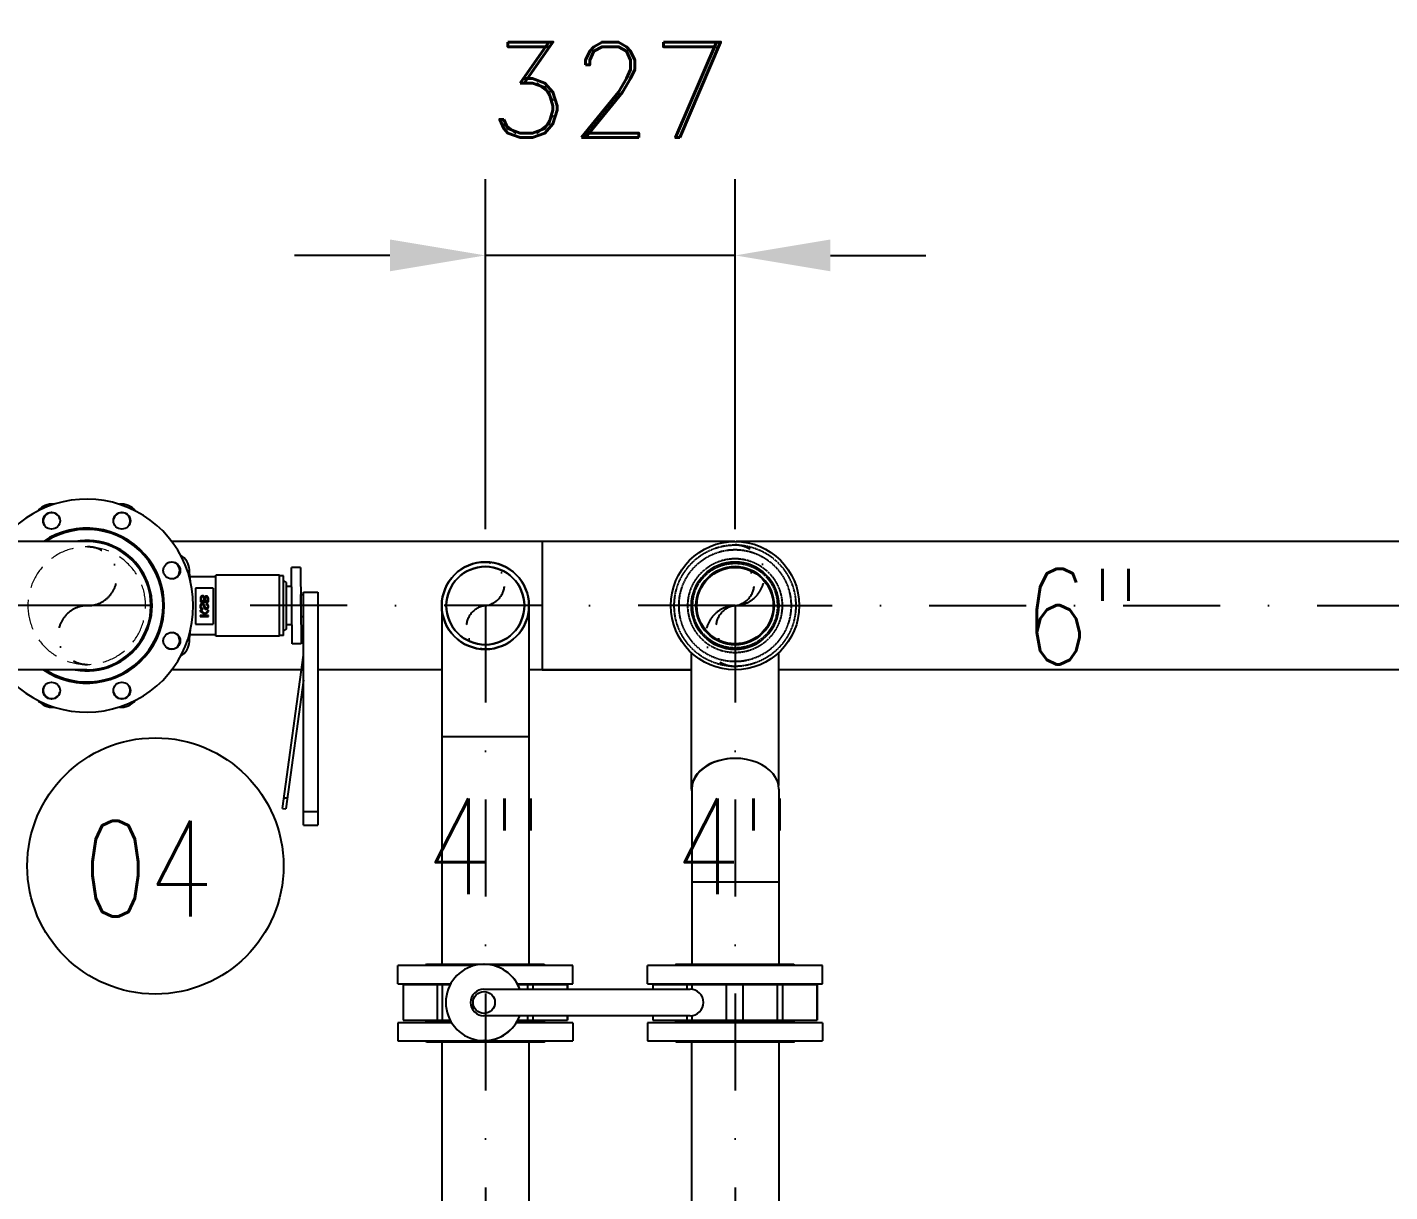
# Model space of a CAD drawing. Header units: millimetres. Extents: x -312439 to 477422, y -331570 to 212570.
# Drawn here: x 364595 to 366380, y 165145 to 166671 of the extents above; entities that cross this region are included whole.
import ezdxf

# ---------------------------------------------------------------- set-up
doc = ezdxf.new("R2010")
doc.units = ezdxf.units.MM
for name, pattern in [('DASHDOT', [25.4, 12.7, -6.35, 0, -6.35]), ('DASHED', [0.75, 0.5, -0.25]), ('HIDDEN', [9.525, 6.35, -3.175])]:
    doc.linetypes.add(name, pattern=pattern)
doc.layers.add('ARCONDTEXTO', color=4, linetype='Continuous')
doc.layers.add('TEXTO FORMATO', color=4, linetype='Continuous')
doc.styles.add('ROMAND', font='ROMAND.SHX')
doc.styles.add('ROMANS', font='romans.shx', dxfattribs={"height": 187.5})
doc.dimstyles.new('1-50 (MILIMETRO)', dxfattribs={"dimscale": 0, "dimtxt": 125, "dimasz": 125, "dimexe": 100, "dimexo": 100, "dimgap": 50, "dimtad": 0, "dimdec": 0, "dimzin": 0, "dimdsep": 46, "dimtxsty": 'ROMAND', "dimcen": -390, "dimclrd": 1, "dimclre": 1, "dimclrt": 3, "dimadec": 0, "dimazin": 0, "dimtfac": 1, "dimtdec": 0, "dimtix": 1, "dimtmove": 2, "dimatfit": 2, "dimfxl": 1, "dimtvp": 1, "dimtolj": 1, "dimtzin": 0, "dimarcsym": 0})

# ---------------------------------------------------------------- blocks, each defined once
blk = doc.blocks.new('*D142')
at = {"color": 1, "lineweight": -2, "transparency": 16777216}
for p, q in [((365195.4, 166013.1), (365195.4, 166471.9)), ((365522.4, 166013.1), (365522.4, 166471.9)), ((365070.4, 166371.9), (364945.4, 166371.9)), ((365522.4, 166371.9), (365195.4, 166371.9)), ((365647.4, 166371.9), (365772.4, 166371.9))]:
    blk.add_line(p, q, dxfattribs=at)
at = {"color": 1, "transparency": 16777216}
for points in [[(365070.4, 166392.8), (365070.4, 166351.1), (365195.4, 166371.9)], [(365647.4, 166392.8), (365647.4, 166351.1), (365522.4, 166371.9)]]:
    blk.add_solid(points, dxfattribs=at)
at = {"layer": 'Defpoints', "color": 0, "transparency": 16777216}
for p in [(365195.4, 166371.9), (365195.4, 165913.1, 0), (365522.4, 165913.1, 0)]:
    blk.add_point(p, dxfattribs=at)
at = {"color": 3, "transparency": 16777216, "insert": (365358.9, 166588.8), "char_height": 125, "attachment_point": 5, "style": 'ROMAND'}
blk.add_mtext('\\A1;327', dxfattribs=at)

msp = doc.modelspace()

# ---------------------------------------------------------------- linework, layer by layer
at = {"color": 5, "linetype": 'Continuous', "extrusion": (0, 1, 0)}
for p, q in [((364673.35, 165997.204, 0), (364293.713, 165997.204, 0)), ((365269.955, 165997.209, 0), (364784.607, 165997.209, 0)), ((365269.955, 165997.216, 0), (365269.955, 165828.909, 0)), ((365522.405, 165997.216, 0), (365269.955, 165997.216, 0)), ((369408.377, 165997.204, 0), (365523.818, 165997.204, 0)), ((364842.35, 165873.054, 0), (364842.35, 165953.054, 0)), ((364925.776, 165953.054, 0), (364842.35, 165953.054, 0)), ((364925.776, 165873.054, 0), (364925.776, 165953.054, 0)), ((364953.373, 165963.154, 0), (364941.708, 165963.052, 0)), ((364942.58, 165863.056, 0), (364941.708, 165963.052, 0)), ((364953.373, 165963.154, 0), (364954.244, 165863.157, 0)), ((364808.647, 165951.054, 0), (364842.35, 165951.054, 0)), ((364815.607, 165935.859, 0), (364815.607, 165888.984, 0)), ((364839.044, 165935.859, 0), (364815.607, 165935.859, 0)), ((364839.044, 165935.859, 0), (364839.044, 165888.984, 0)), ((364931.245, 165952.116, 0), (364925.776, 165952.116, 0)), ((364931.245, 165873.991, 0), (364931.245, 165952.116, 0)), ((364934.836, 165943.612, 0), (364931.245, 165946.054, 0)), ((364934.836, 165882.495, 0), (364934.836, 165943.612, 0)), ((364941.926, 165938.054, 0), (364934.836, 165938.054, 0)), ((364822.169, 165923.656, 0), (364822.119, 165923.407, 0)), ((364822.119, 165923.407, 0), (364822.119, 165918.125, 0)), ((364822.119, 165918.125, 0), (364832.731, 165918.075, 0)), ((364822.268, 165924.054, 0), (364822.169, 165923.656, 0)), ((364822.418, 165924.453, 0), (364822.268, 165924.054, 0)), ((364822.667, 165924.851, 0), (364822.418, 165924.453, 0)), ((364823.016, 165925.2, 0), (364822.667, 165924.851, 0)), ((364823.165, 165925.3, 0), (364823.016, 165925.2, 0)), ((364823.514, 165925.549, 0), (364823.165, 165925.3, 0)), ((364823.414, 165923.506, 0), (364823.314, 165923.058, 0)), ((364823.314, 165923.058, 0), (364823.314, 165919.52, 0)), ((364823.314, 165919.52, 0), (364826.952, 165919.47, 0)), ((364823.564, 165923.905, 0), (364823.414, 165923.506, 0)), ((364823.912, 165925.798, 0), (364823.514, 165925.549, 0)), ((364823.863, 165924.254, 0), (364823.564, 165923.905, 0)), ((364824.211, 165924.503, 0), (364823.863, 165924.254, 0)), ((364824.311, 165925.948, 0), (364823.912, 165925.798, 0)), ((364824.66, 165924.652, 0), (364824.211, 165924.503, 0)), ((364825.208, 165926.047, 0), (364824.311, 165925.948, 0)), ((364825.108, 165924.702, 0), (364824.66, 165924.652, 0)), ((364825.606, 165924.702, 0), (364825.108, 165924.702, 0)), ((364826.005, 165925.948, 0), (364825.208, 165926.047, 0)), ((364826.005, 165924.553, 0), (364825.606, 165924.702, 0)), ((364826.404, 165925.798, 0), (364826.005, 165925.948, 0)), ((364826.304, 165924.403, 0), (364826.005, 165924.553, 0)), ((364826.553, 165924.154, 0), (364826.304, 165924.403, 0)), ((364826.752, 165925.599, 0), (364826.404, 165925.798, 0)), ((364826.752, 165923.855, 0), (364826.553, 165924.154, 0)), ((364827.051, 165925.35, 0), (364826.752, 165925.599, 0)), ((364826.852, 165923.456, 0), (364826.752, 165923.855, 0)), ((364826.952, 165923.008, 0), (364826.852, 165923.456, 0)), ((364826.952, 165919.47, 0), (364826.952, 165923.008, 0)), ((364827.55, 165924.652, 0), (364827.051, 165925.35, 0)), ((364827.749, 165924.204, 0), (364827.55, 165924.652, 0)), ((364827.849, 165924.403, 0), (364827.749, 165924.204, 0)), ((364828.098, 165924.802, 0), (364827.849, 165924.403, 0)), ((364828.397, 165925.051, 0), (364828.098, 165924.802, 0)), ((364828.197, 165922.56, 0), (364828.148, 165919.47, 0)), ((364828.148, 165919.47, 0), (364831.486, 165919.47, 0)), ((364828.247, 165923.008, 0), (364828.197, 165922.56, 0)), ((364828.397, 165923.407, 0), (364828.247, 165923.008, 0)), ((364828.745, 165925.3, 0), (364828.397, 165925.051, 0)), ((364828.596, 165923.656, 0), (364828.397, 165923.407, 0)), ((364828.895, 165923.955, 0), (364828.596, 165923.656, 0)), ((364829.144, 165925.449, 0), (364828.745, 165925.3, 0)), ((364829.293, 165924.154, 0), (364828.895, 165923.955, 0)), ((364829.543, 165925.549, 0), (364829.144, 165925.449, 0)), ((364829.742, 165924.204, 0), (364829.293, 165924.154, 0)), ((364830.19, 165925.549, 0), (364829.543, 165925.549, 0)), ((364830.19, 165924.154, 0), (364829.742, 165924.204, 0)), ((364830.639, 165925.499, 0), (364830.19, 165925.549, 0)), ((364830.589, 165924.004, 0), (364830.19, 165924.154, 0)), ((364831.137, 165923.456, 0), (364830.589, 165924.004, 0)), ((364831.037, 165925.35, 0), (364830.639, 165925.499, 0)), ((364831.436, 165925.15, 0), (364831.037, 165925.35, 0)), ((364831.336, 165923.058, 0), (364831.137, 165923.456, 0)), ((364831.436, 165922.659, 0), (364831.336, 165923.058, 0)), ((364831.785, 165924.901, 0), (364831.436, 165925.15, 0)), ((364831.536, 165922.211, 0), (364831.436, 165922.659, 0)), ((364831.486, 165919.47, 0), (364831.536, 165921.962, 0)), ((364831.536, 165921.962, 0), (364831.536, 165922.211, 0)), ((364832.084, 165924.553, 0), (364831.785, 165924.901, 0)), ((364832.134, 165924.503, 0), (364832.084, 165924.553, 0)), ((364832.383, 165924.104, 0), (364832.134, 165924.503, 0)), ((364832.582, 165923.705, 0), (364832.383, 165924.104, 0)), ((364832.682, 165923.307, 0), (364832.582, 165923.705, 0)), ((364832.731, 165922.858, 0), (364832.682, 165923.307, 0)), ((364832.731, 165918.075, 0), (364832.731, 165922.858, 0)), ((364953.809, 165913.156, 0), (364953.809, 165927.482, 0)), ((364953.809, 165927.482, 0), (364957.334, 165927.482, 0)), ((364957.334, 165625.656, 0), (364957.334, 165930.656, 0)), ((364957.334, 165930.656, 0), (364975.844, 165930.656, 0)), ((364975.844, 165930.656, 0), (364975.844, 165625.656, 0)), ((364821.894, 165913.466, 0), (364821.77, 165912.744, 0)), ((364821.77, 165912.744, 0), (364821.77, 165911.847, 0)), ((364821.77, 165911.847, 0), (364821.795, 165911.349, 0)), ((364821.795, 165911.349, 0), (364821.87, 165910.876, 0)), ((364821.87, 165910.876, 0), (364821.969, 165910.427, 0)), ((364821.994, 165913.89, 0), (364821.894, 165913.466, 0)), ((364821.969, 165910.427, 0), (364822.094, 165910.029, 0)), ((364822.144, 165914.289, 0), (364821.994, 165913.89, 0)), ((364825.606, 165900.088, 0), (364822.019, 165900.088, 0)), ((364822.019, 165900.088, 0), (364822.019, 165898.743, 0)), ((364822.069, 165907.114, 0), (364822.069, 165905.519, 0)), ((364828.347, 165902.729, 0), (364822.069, 165907.114, 0)), ((364822.069, 165905.519, 0), (364827.35, 165901.832, 0)), ((364822.094, 165910.029, 0), (364822.268, 165909.655, 0)), ((364822.418, 165914.837, 0), (364822.144, 165914.289, 0)), ((364822.268, 165909.655, 0), (364822.492, 165909.306, 0)), ((364822.816, 165915.36, 0), (364822.418, 165914.837, 0)), ((364822.492, 165909.306, 0), (364822.866, 165908.907, 0)), ((364823.314, 165915.833, 0), (364822.816, 165915.36, 0)), ((364822.866, 165908.907, 0), (364823.314, 165908.509, 0)), ((364822.916, 165912.395, 0), (364822.966, 165912.893, 0)), ((364822.916, 165912.146, 0), (364822.916, 165912.395, 0)), ((364822.966, 165911.598, 0), (364822.916, 165912.146, 0)), ((364822.966, 165912.893, 0), (364823.065, 165913.342, 0)), ((364823.115, 165910.95, 0), (364822.966, 165911.598, 0)), ((364823.065, 165913.342, 0), (364823.215, 165913.74, 0)), ((364823.314, 165910.402, 0), (364823.115, 165910.95, 0)), ((364823.215, 165913.74, 0), (364823.414, 165914.089, 0)), ((364823.713, 165916.032, 0), (364823.314, 165915.833, 0)), ((364823.638, 165909.979, 0), (364823.314, 165910.402, 0)), ((364823.314, 165908.509, 0), (364823.713, 165908.31, 0)), ((364823.414, 165914.089, 0), (364823.514, 165914.239, 0)), ((364823.514, 165914.239, 0), (364823.813, 165914.538, 0)), ((364824.062, 165909.605, 0), (364823.638, 165909.979, 0)), ((364824.286, 165916.232, 0), (364823.713, 165916.032, 0)), ((364823.713, 165908.31, 0), (364824.112, 165908.16, 0)), ((364823.813, 165914.538, 0), (364824.162, 165914.737, 0)), ((364824.46, 165909.406, 0), (364824.062, 165909.605, 0)), ((364824.112, 165908.16, 0), (364824.56, 165908.06, 0)), ((364824.162, 165914.737, 0), (364824.61, 165914.886, 0)), ((364824.735, 165916.306, 0), (364824.286, 165916.232, 0)), ((364824.909, 165909.306, 0), (364824.46, 165909.406, 0)), ((364824.56, 165908.06, 0), (364825.009, 165908.011, 0)), ((364824.61, 165914.886, 0), (364825.108, 165914.862, 0)), ((364825.233, 165916.306, 0), (364824.735, 165916.306, 0)), ((364825.407, 165909.206, 0), (364824.909, 165909.306, 0)), ((364825.009, 165908.011, 0), (364825.407, 165907.961, 0)), ((364825.108, 165914.862, 0), (364825.482, 165914.762, 0)), ((364825.905, 165916.132, 0), (364825.233, 165916.306, 0)), ((364825.407, 165907.961, 0), (364825.407, 165909.206, 0)), ((364825.482, 165914.762, 0), (364825.781, 165914.563, 0)), ((364827.35, 165901.832, 0), (364825.606, 165900.088, 0)), ((364825.781, 165914.563, 0), (364826.03, 165914.264, 0)), ((364826.304, 165915.983, 0), (364825.905, 165916.132, 0)), ((364826.03, 165914.264, 0), (364826.254, 165913.865, 0)), ((364826.254, 165913.865, 0), (364826.453, 165913.342, 0)), ((364826.802, 165915.609, 0), (364826.304, 165915.983, 0)), ((364826.453, 165913.342, 0), (364826.827, 165911.897, 0)), ((364827.251, 165915.136, 0), (364826.802, 165915.609, 0)), ((364826.827, 165911.897, 0), (364827.35, 165909.954, 0)), ((364827.525, 165914.538, 0), (364827.251, 165915.136, 0)), ((364827.35, 165909.954, 0), (364827.45, 165909.755, 0)), ((364827.35, 165900.088, 0), (364832.632, 165905.32, 0)), ((364832.632, 165900.039, 0), (364827.35, 165900.088, 0)), ((364827.45, 165909.755, 0), (364827.649, 165909.381, 0)), ((364827.599, 165914.338, 0), (364827.525, 165914.538, 0)), ((364828.496, 165910.95, 0), (364827.599, 165914.338, 0)), ((364827.649, 165909.381, 0), (364827.898, 165909.057, 0)), ((364827.898, 165909.057, 0), (364828.048, 165908.907, 0)), ((364828.048, 165908.907, 0), (364828.521, 165908.584, 0)), ((364832.682, 165907.064, 0), (364828.347, 165902.729, 0)), ((364828.571, 165910.701, 0), (364828.496, 165910.95, 0)), ((364828.521, 165908.584, 0), (364828.87, 165908.434, 0)), ((364828.77, 165910.253, 0), (364828.571, 165910.701, 0)), ((364828.895, 165910.053, 0), (364828.77, 165910.253, 0)), ((364828.87, 165908.434, 0), (364829.493, 165908.31, 0)), ((364829.318, 165909.73, 0), (364828.895, 165910.053, 0)), ((364829.891, 165909.605, 0), (364829.318, 165909.73, 0)), ((364829.493, 165908.31, 0), (364829.941, 165908.31, 0)), ((364829.592, 165915.933, 0), (364829.592, 165914.637, 0)), ((364829.842, 165915.933, 0), (364829.592, 165915.933, 0)), ((364829.592, 165914.637, 0), (364830.091, 165914.588, 0)), ((364830.24, 165915.883, 0), (364829.842, 165915.933, 0)), ((364830.689, 165909.829, 0), (364829.891, 165909.605, 0)), ((364829.941, 165908.31, 0), (364830.415, 165908.359, 0)), ((364830.091, 165914.588, 0), (364830.489, 165914.438, 0)), ((364830.639, 165915.783, 0), (364830.24, 165915.883, 0)), ((364830.415, 165908.359, 0), (364830.838, 165908.484, 0)), ((364830.489, 165914.438, 0), (364830.988, 165914.089, 0)), ((364831.286, 165915.534, 0), (364830.639, 165915.783, 0)), ((364831.037, 165910.128, 0), (364830.689, 165909.829, 0)), ((364830.838, 165908.484, 0), (364831.212, 165908.658, 0)), ((364830.988, 165914.089, 0), (364831.187, 165913.89, 0)), ((364831.311, 165910.477, 0), (364831.037, 165910.128, 0)), ((364831.187, 165913.89, 0), (364831.436, 165913.491, 0)), ((364831.212, 165908.658, 0), (364831.561, 165908.883, 0)), ((364831.735, 165915.21, 0), (364831.286, 165915.534, 0)), ((364831.511, 165910.851, 0), (364831.311, 165910.477, 0)), ((364831.436, 165913.491, 0), (364831.585, 165913.093, 0)), ((364831.685, 165911.498, 0), (364831.511, 165910.851, 0)), ((364831.561, 165908.883, 0), (364831.984, 165909.256, 0)), ((364831.585, 165913.093, 0), (364831.685, 165912.644, 0)), ((364831.685, 165912.644, 0), (364831.735, 165911.947, 0)), ((364831.735, 165911.947, 0), (364831.685, 165911.498, 0)), ((364831.984, 165914.936, 0), (364831.735, 165915.21, 0)), ((364832.283, 165914.488, 0), (364831.984, 165914.936, 0)), ((364831.984, 165909.256, 0), (364832.233, 165909.605, 0)), ((364832.233, 165909.605, 0), (364832.432, 165909.954, 0)), ((364832.383, 165914.313, 0), (364832.283, 165914.488, 0)), ((364832.532, 165913.94, 0), (364832.383, 165914.313, 0)), ((364832.432, 165909.954, 0), (364832.582, 165910.352, 0)), ((364832.582, 165913.74, 0), (364832.532, 165913.94, 0)), ((364832.731, 165913.342, 0), (364832.582, 165913.74, 0)), ((364832.582, 165910.352, 0), (364832.657, 165910.577, 0)), ((364832.632, 165905.32, 0), (364832.682, 165907.064, 0)), ((364832.632, 165898.693, 0), (364832.632, 165900.039, 0)), ((364832.657, 165910.577, 0), (364832.781, 165911.025, 0)), ((364832.781, 165912.893, 0), (364832.731, 165913.342, 0)), ((364832.831, 165912.395, 0), (364832.781, 165912.893, 0)), ((364832.781, 165911.025, 0), (364832.831, 165911.249, 0)), ((364832.831, 165911.249, 0), (364832.831, 165912.395, 0)), ((364942.144, 165888.054, 0), (364942.144, 165913.054, 0)), ((365138.255, 165913.066, 0), (365138.255, 165443.216, 0)), ((365252.555, 165913.066, 0), (365252.555, 165443.216, 0)), ((364815.607, 165888.984, 0), (364839.044, 165888.984, 0)), ((364822.019, 165898.743, 0), (364832.632, 165898.693, 0)), ((364934.836, 165882.495, 0), (364931.245, 165880.054, 0)), ((364942.144, 165888.054, 0), (364934.836, 165888.054, 0)), ((364953.933, 165898.829, 0), (364957.334, 165898.829, 0)), ((364808.647, 165875.054, 0), (364842.35, 165875.054, 0)), ((364925.776, 165873.054, 0), (364842.35, 165873.054, 0)), ((364931.245, 165873.991, 0), (364925.776, 165873.991, 0)), ((364929.87, 165647.284, 0), (364957.334, 165847.994, 0)), ((364954.244, 165863.157, 0), (364942.58, 165863.056, 0)), ((365465.255, 165672.613, 0), (365465.255, 165851.299, 0)), ((365579.555, 165677.272, 0), (365579.555, 165851.299, 0)), ((364673.35, 165828.904, 0), (364293.713, 165828.904, 0)), ((364954.722, 165828.904, 0), (364784.611, 165828.904, 0)), ((364954.722, 165828.909, 0), (364784.614, 165828.909, 0)), ((365138.255, 165828.909, 0), (364975.844, 165828.909, 0)), ((365138.255, 165828.904, 0), (364975.844, 165828.904, 0)), ((365269.955, 165828.909, 0), (365252.555, 165828.909, 0)), ((365465.255, 165828.904, 0), (365252.555, 165828.904, 0)), ((365269.955, 165828.916, 0), (365465.255, 165828.916, 0)), ((369025.64, 165828.904, 0), (365579.555, 165828.904, 0)), ((364957.334, 165815.528, 0), (364934.23, 165646.687, 0)), ((365138.255, 165741.616, 0), (365252.555, 165741.616, 0)), ((365465.637, 165672.606, 0), (365465.637, 165443.216, 0)), ((365579.937, 165672.606, 0), (365579.937, 165443.216, 0)), ((364929.87, 165647.284, 0), (364934.23, 165646.687, 0)), ((364957.334, 165625.656, 0), (364975.844, 165625.656, 0)), ((365465.637, 165551.372, 0), (365579.937, 165551.372, 0)), ((365181.045, 165441.616, 0), (365080.905, 165441.616, 0)), ((365080.905, 165417.816, 0), (365080.905, 165441.616, 0)), ((365118.505, 165443.216, 0), (365116.905, 165441.616, 0)), ((365118.505, 165443.216, 0), (365272.305, 165443.216, 0)), ((365309.905, 165441.616, 0), (365206.24, 165441.616, 0)), ((365272.305, 165443.216, 0), (365273.905, 165441.616, 0)), ((365309.905, 165417.816, 0), (365309.905, 165441.616, 0)), ((365636.905, 165441.616, 0), (365407.905, 165441.616, 0)), ((365407.905, 165417.816, 0), (365407.905, 165441.616, 0)), ((365445.505, 165443.216, 0), (365443.905, 165441.616, 0)), ((365445.505, 165443.216, 0), (365599.305, 165443.216, 0)), ((365599.305, 165443.216, 0), (365600.905, 165441.616, 0)), ((365636.905, 165417.816, 0), (365636.905, 165441.616, 0)), ((365080.905, 165417.816, 0), (365150.064, 165417.816, 0)), ((365118.505, 165417.816, 0), (365116.905, 165416.216, 0)), ((365237.221, 165417.816, 0), (365309.905, 165417.816, 0)), ((365272.305, 165417.816, 0), (365273.905, 165416.216, 0)), ((365407.905, 165417.816, 0), (365636.905, 165417.816, 0)), ((365445.505, 165417.816, 0), (365443.905, 165416.216, 0)), ((365599.305, 165417.816, 0), (365600.905, 165416.216, 0)), ((365149.197, 165416.216, 0), (365087.801, 165416.216, 0)), ((365087.801, 165416.216, 0), (365087.801, 165370.216, 0)), ((365132.22, 165416.216, 0), (365132.22, 165370.216, 0)), ((365138.764, 165416.216, 0), (365138.764, 165370.216, 0)), ((365193.592, 165410.716, 0), (365463.592, 165410.716, 0)), ((365303.009, 165416.216, 0), (365238.088, 165416.216, 0)), ((365250.514, 165416.216, 0), (365250.514, 165410.716, 0)), ((365257.767, 165416.216, 0), (365257.767, 165410.716, 0)), ((365302.374, 165416.216, 0), (365302.374, 165410.716, 0)), ((365303.009, 165416.216, 0), (365303.009, 165410.716, 0)), ((365630.009, 165416.216, 0), (365414.801, 165416.216, 0)), ((365414.801, 165416.216, 0), (365414.801, 165410.716, 0)), ((365459.22, 165416.216, 0), (365459.22, 165410.716, 0)), ((365465.764, 165416.216, 0), (365465.764, 165410.58, 0)), ((365510.67, 165416.216, 0), (365510.67, 165370.216, 0)), ((365532.788, 165416.216, 0), (365532.788, 165370.216, 0)), ((365577.514, 165416.216, 0), (365577.514, 165370.216, 0)), ((365584.767, 165416.216, 0), (365584.767, 165370.216, 0)), ((365629.374, 165416.216, 0), (365629.374, 165370.216, 0)), ((365630.009, 165416.216, 0), (365630.009, 165370.216, 0)), ((365151.273, 165366.589, 0), (365080.905, 165366.589, 0)), ((365080.905, 165366.589, 0), (365080.905, 165342.789, 0)), ((365087.801, 165370.216, 0), (365149.197, 165370.216, 0)), ((365150.308, 165368.189, 0), (365116.905, 165368.189, 0)), ((365118.505, 165366.589, 0), (365116.905, 165368.189, 0)), ((365463.592, 165375.716, 0), (365193.592, 165375.716, 0)), ((365309.905, 165366.589, 0), (365236.012, 165366.589, 0)), ((365273.905, 165368.189, 0), (365236.977, 165368.189, 0)), ((365238.088, 165370.216, 0), (365303.009, 165370.216, 0)), ((365250.514, 165375.716, 0), (365250.514, 165370.216, 0)), ((365257.767, 165375.716, 0), (365257.767, 165370.216, 0)), ((365272.305, 165366.589, 0), (365273.905, 165368.189, 0)), ((365302.374, 165375.716, 0), (365302.374, 165370.216, 0)), ((365303.009, 165375.716, 0), (365303.009, 165370.216, 0)), ((365309.905, 165366.589, 0), (365309.905, 165342.789, 0)), ((365636.905, 165366.589, 0), (365407.905, 165366.589, 0)), ((365407.905, 165366.589, 0), (365407.905, 165342.789, 0)), ((365414.801, 165375.716, 0), (365414.801, 165370.216, 0)), ((365414.801, 165370.216, 0), (365630.009, 165370.216, 0)), ((365600.905, 165368.189, 0), (365443.905, 165368.189, 0)), ((365445.505, 165366.589, 0), (365443.905, 165368.189, 0)), ((365459.22, 165375.716, 0), (365459.22, 165370.216, 0)), ((365465.764, 165375.851, 0), (365465.764, 165370.216, 0)), ((365599.305, 165366.589, 0), (365600.905, 165368.189, 0)), ((365636.905, 165366.589, 0), (365636.905, 165342.789, 0)), ((365080.905, 165342.789, 0), (365309.905, 165342.789, 0)), ((365118.505, 165341.189, 0), (365116.905, 165342.789, 0)), ((365272.305, 165341.189, 0), (365118.505, 165341.189, 0)), ((365138.255, 165341.189, 0), (365138.255, 165088.757, 0)), ((365193.693, 165343.216, 0), (365193.592, 165343.216, 0)), ((365252.555, 165341.189, 0), (365252.555, 165088.757, 0)), ((365272.305, 165341.189, 0), (365273.905, 165342.789, 0)), ((365407.905, 165342.789, 0), (365636.905, 165342.789, 0)), ((365445.505, 165341.189, 0), (365443.905, 165342.789, 0)), ((365599.305, 165341.189, 0), (365445.505, 165341.189, 0)), ((365465.255, 165341.189, 0), (365465.255, 164378.844, 0)), ((365579.555, 165341.189, 0), (365579.555, 164378.844, 0)), ((365599.305, 165341.189, 0), (365600.905, 165342.789, 0))]:
    msp.add_line(p, q, dxfattribs=at)
at = {"color": 6, "linetype": 'DASHDOT', "ltscale": 10}
for p, q in [((364674.465, 165913.054, 0), (364155.401, 165913.054, 0)), ((365522.405, 165913.066, 0), (364674.465, 165913.054, 0)), ((365195.405, 165913.066, 0), (365195.405, 164162.844, 0)), ((365522.405, 165913.066, 0), (365522.405, 164378.844, 0)), ((365522.405, 165913.066, 0), (369409.79, 165913.066, 0))]:
    msp.add_line(p, q, dxfattribs=at)
at = {"color": 5, "linetype": 'DASHED', "extrusion": (0, 1, 0)}
for p, q in [((364975.844, 165913.156, 0), (364957.334, 165913.156, 0)), ((364936.128, 165660.558, 0), (364931.768, 165661.155, 0)), ((364975.844, 165643.156, 0), (364957.334, 165643.156, 0)), ((365577.479, 165416.216, 0), (365577.479, 165370.216, 0))]:
    msp.add_line(p, q, dxfattribs=at)
at = {"color": 5, "linetype": 'Continuous'}
for centre, radius in [((364627.236, 166024.381, 0), 11.1), ((364719.463, 166024.381, 0), 11.1), ((365522.405, 165913.066, 0), 84.15), ((364784.677, 165959.167, 0), 11.1), ((365195.405, 165913.066, 0), 57.15), ((365195.405, 165913.066, 0), 51.13), ((365522.405, 165913.066, 0), 57.15), ((365522.405, 165913.066, 0), 51.13), ((365522.405, 165913.066, 0), 50.04), ((364784.677, 165866.941, 0), 11.1), ((364627.236, 165801.726, 0), 11.1), ((364719.463, 165801.726, 0), 11.1), ((365193.592, 165393.216, 0), 14.326)]:
    msp.add_circle(centre, radius, dxfattribs=at)
at = {"color": 5, "linetype": 'DASHED'}
for radius in [79.583, 73.395, 61.717, 55.529]:
    msp.add_circle((365522.405, 165913.066, 0), radius, dxfattribs=at)
at = {"color": 5, "linetype": 'Continuous'}
for centre, radius, start, end in [((364673.35, 165913.054, 0), 139.5, 217.10128, 142.898693), ((364627.428, 166023.919, 0), 22.134, 81.85389, 143.14611), ((364719.272, 166023.919, 0), 22.134, 36.85389, 98.14611), ((364627.428, 166023.919, 0), 11, 12.235447, 212.763194), ((364719.272, 166023.919, 0), 11, 327.235447, 167.763194), ((364673.35, 165913.054, 0), 101.5, 236.002712, 123.997274), ((364673.35, 165913.054, 0), 99.9, 237.388298, 122.61169), ((364673.35, 165913.054, 0), 85.5, 259.804828, 100.195175), ((364673.35, 165913.054, 0), 84.15, 270, 90), ((364784.236, 165958.989, 0), 23.52, 3.032536, 59.631943), ((364784.215, 165958.976, 0), 11, 282.235447, 122.763194), ((364385.35, 165913.054, 0), 425, 4.306771, 6.373522), ((364385.35, 165913.054, 0), 425, 353.626478, 355.693229), ((364784.215, 165867.132, 0), 11, 237.235447, 77.763194), ((364784.236, 165867.119, 0), 23.52, 300.368057, 356.967464), ((364627.428, 165802.188, 0), 11, 147.235447, 347.763194), ((364719.272, 165802.188, 0), 11, 192.235447, 32.763194), ((364627.428, 165802.188, 0), 22.134, 216.85389, 278.14611), ((364719.272, 165802.188, 0), 22.134, 261.85389, 323.14611), ((365193.592, 165393.216, 0), 17.5, 90, 270), ((365463.592, 165393.216, 0), 17.5, 270, 90)]:
    msp.add_arc(centre, radius, start, end, dxfattribs=at)
at = {"color": 6, "linetype": 'DASHDOT', "ltscale": 4}
for centre, radius, start, end in [((364674.465, 165951.574, 0), 38.52, 270, 90), ((365521.133, 165952.857, 0), 39.812, 271.830226, 88.169774), ((364674.465, 165874.534, 0), 38.52, 90, 270), ((365523.527, 165873.274, 0), 39.807, 91.614708, 268.385292)]:
    msp.add_arc(centre, radius, start, end, dxfattribs=at)
at = {"color": 5, "linetype": 'Continuous', "lineweight": 0}
for centre in [(365195.405, 165913.066, 0), (365522.405, 165913.066, 0)]:
    msp.add_arc(centre, 57.15, 90, 180, dxfattribs=at)
at = {"color": 6, "linetype": 'DASHDOT', "ltscale": 3}
for centre, start, end in [((365191.785, 165941.641, 0), 277.219715, 82.780285), ((365518.785, 165941.641, 0), 277.219715, 82.780285), ((365199.025, 165884.491, 0), 97.219715, 262.780285), ((365526.025, 165884.491, 0), 97.219715, 262.780285)]:
    msp.add_arc(centre, 28.803, start, end, dxfattribs=at)
at = {"color": 1, "linetype": 'HIDDEN', "lineweight": 0, "ltscale": 5, "extrusion": (-4.43831e-111, 1.55557e-63, -1)}
msp.add_ellipse((364673.35, 165913.054, 0), major_axis=(0, 77.04), ratio=1, start_param=-1.57079633, end_param=4.71238898, dxfattribs=at)
at = {"color": 5, "linetype": 'Continuous', "extrusion": (-9.86076e-32, 1.91413e-63, -1)}
msp.add_ellipse((365195.405, 165913.066, 0), major_axis=(0, 57.15), ratio=1, start_param=-1.57079633, end_param=4.71238898, dxfattribs=at)
at = {"color": 5, "linetype": 'Continuous', "extrusion": (6.72018e-111, 1.91413e-63, -1)}
msp.add_ellipse((365195.405, 165913.066, 0), major_axis=(0, 51.13), ratio=1, start_param=-1.57079633, end_param=4.71238898, dxfattribs=at)
at = {"color": 5, "linetype": 'Continuous', "extrusion": (-9.86076e-32, -6.31944e-64, -1)}
msp.add_ellipse((365522.405, 165913.066, 0), major_axis=(0, 57.15), ratio=1, start_param=-1.57079633, end_param=4.71238898, dxfattribs=at)
at = {"color": 5, "linetype": 'Continuous', "extrusion": (7.3248e-112, -6.31944e-64, -1)}
msp.add_ellipse((365522.405, 165913.066, 0), major_axis=(0, 51.13), ratio=1, start_param=-1.57079633, end_param=4.71238898, dxfattribs=at)
at = {"color": 5, "linetype": 'Continuous'}
for centre, major_axis, ratio, start_param, end_param in [((365522.405, 165672.613, 0), (-57.15, 0), 0.70710678, 4.6841323, 6.39891852), ((365522.787, 165672.606, 0), (-57.15, 0), 0.70710678, 3.14159265, 6.28318531), ((365193.592, 165393.216, 0), (0, 50), 0.99996201, 5.06996008, 7.85398163), ((365193.693, 165393.216, 0), (0, -50), 0.99996201, 1.92836743, 3.14159265), ((365193.592, 165393.216, 0), (0, 50), 0.99996201, 1.57079633, 4.35481788), ((365193.693, 165393.216, 0), (0, -50), 0.99996201, 0, 1.21322522), ((365524.116, 165393.216, 0), (0, -50), 0.99996201, 5.19038418, 5.23660761), ((365524.116, 165393.216, 0), (0, -50), 0.99996201, 1.0465777, 1.09280113), ((365524.218, 165393.216, 0), (0, 50), 0.99996201, 4.18817035, 4.23439378)]:
    msp.add_ellipse(centre, major_axis=major_axis, ratio=ratio, start_param=start_param, end_param=end_param, dxfattribs=at)
at = {"layer": 'TEXTO FORMATO', "color": 1}
msp.add_circle((364763.27, 165572.061), 167.835, dxfattribs=at)

# ---------------------------------------------------------------- texts
at = {"layer": 'ARCONDTEXTO', "linetype": 'Continuous', "lineweight": -3, "style": 'ROMANS', "width": 0.8}
for s, p in [('6"', (365900.697, 165836.122, 0)), ('4"', (365117.543, 165535.218, 0)), ('4"', (365443.665, 165535.218, 0))]:
    msp.add_text(s, height=125, dxfattribs=at).set_placement(p)
at = {"layer": 'ARCONDTEXTO', "color": 3, "linetype": 'Continuous', "lineweight": -3, "style": 'ROMANS', "width": 0.8}
msp.add_text('04', height=125, dxfattribs=at).set_placement((364667.951, 165505.995))

# ---------------------------------------------------------------- dimensions: what is measured, and where the dimension line sits
dim = msp.add_linear_dim(base=(365195.369, 166371.928), p1=(365522.405, 165913.066, 0), p2=(365195.369, 165913.061, 0), dimstyle='1-50 (MILIMETRO)', override={"dimscale": 1})
dim.commit()
dim.dimension.update_dxf_attribs({"geometry": '*D142', "text_midpoint": (365358.887, 166588.802), "dimtype": 160})

doc.saveas('drawing.dxf')
